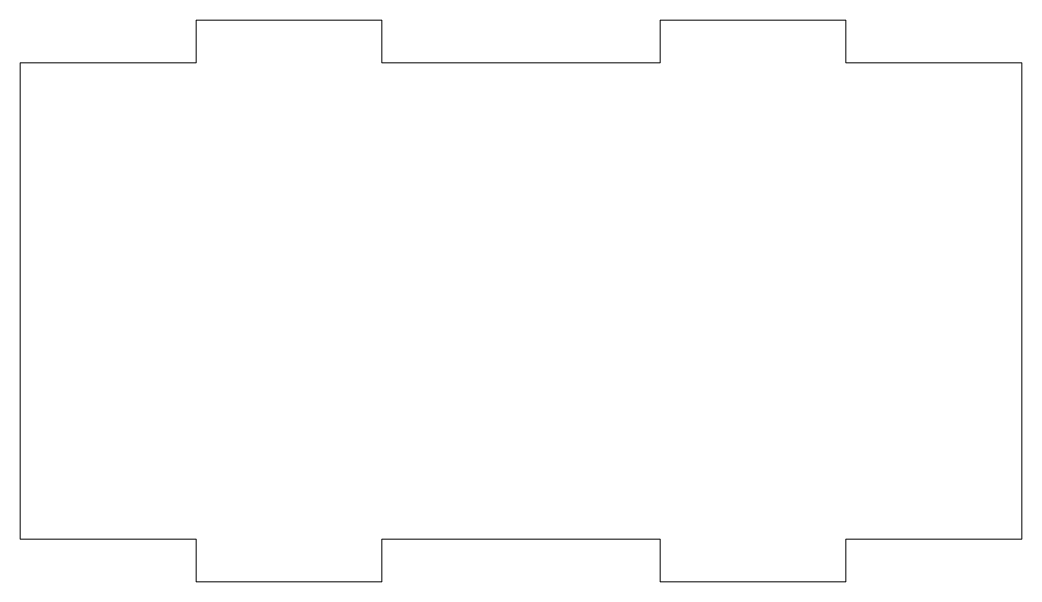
# Model space of a CAD drawing. Header units: millimetres. Extents: x 0 to 54, y -3.5 to 26.8.
import ezdxf

# ---------------------------------------------------------------- set-up
doc = ezdxf.new("R2010")
doc.units = ezdxf.units.MM

msp = doc.modelspace()

# ---------------------------------------------------------------- linework, layer by layer
at = {"color": 7, "linetype": 'Continuous', "lineweight": 15}
for p, q in [((19.5, 26.8), (9.5, 26.8)), ((9.5, 26.8), (9.5, 24.5)), ((19.5, 24.5), (19.5, 26.8)), ((44.5, 26.8), (34.5, 26.8)), ((34.5, 26.8), (34.5, 24.5)), ((44.5, 24.5), (44.5, 26.8)), ((0, 24.5), (0, -1.2)), ((9.5, 24.5), (0, 24.5)), ((34.5, 24.5), (19.5, 24.5)), ((54, 24.5), (44.5, 24.5)), ((54, -1.2), (54, 24.5)), ((0, -1.2), (9.5, -1.2)), ((9.5, -1.2), (9.5, -3.5)), ((19.5, -3.5), (19.5, -1.2)), ((19.5, -1.2), (34.5, -1.2)), ((34.5, -1.2), (34.5, -3.5)), ((44.5, -3.5), (44.5, -1.2)), ((44.5, -1.2), (54, -1.2)), ((9.5, -3.5), (19.5, -3.5)), ((34.5, -3.5), (44.5, -3.5))]:
    msp.add_line(p, q, dxfattribs=at)

doc.saveas('drawing.dxf')
